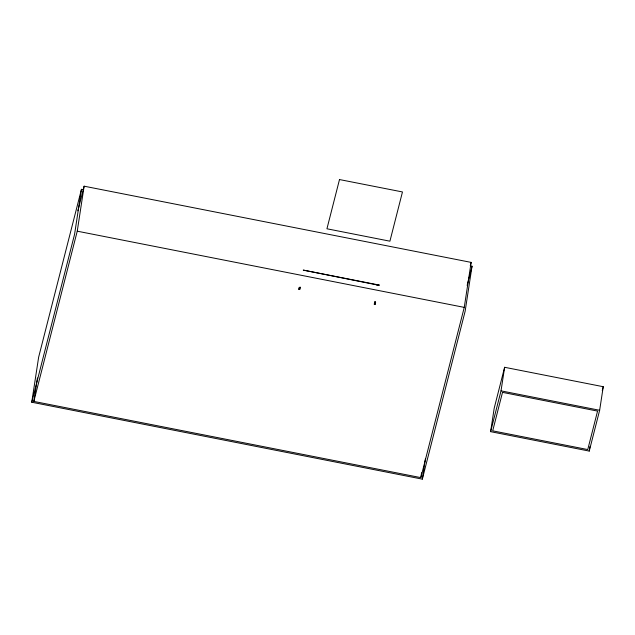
<?xml version="1.0" encoding="UTF-8"?>
<svg xmlns="http://www.w3.org/2000/svg" width="635" height="635" viewBox="0 0 635 635"><rect width="100%" height="100%" fill="white"/><g stroke="black" fill="none" stroke-linecap="round" stroke-linejoin="round"><path stroke-width="0.95" d="M77.867 210.764L84.13 186.19L471.138 262.39L470.249 265.882L472.035 266.232L465.145 311.221L422.323 479.139L31.75 402.233L38.632 357.243L81.455 189.325L83.241 189.682M471.138 262.39L464.256 307.38L420.838 477.623L33.83 401.423L37.425 377.952M81.455 189.325L74.573 234.315L31.75 402.233M33.83 401.423L77.248 231.18L84.13 186.19M298.887 289.409L299.395 287.409L300.196 287.56L299.688 289.568L298.887 289.409L299.156 287.607M299.688 289.568L300.077 286.98M374.301 304.26L374.84 302.125L375.626 302.276L375.087 304.411L374.301 304.26L374.698 301.673M375.087 304.411L375.499 301.704M378.627 285.242L303.252 270.105L379.452 285.107L376.682 285.075M420.838 477.623L421.584 472.734M422.323 479.139L425.466 458.597M490.617 431.657L494.228 408.091L504.627 367.292L603.25 386.707L599.646 410.281L589.24 451.08L490.617 431.657L501.023 390.858L504.627 367.292M589.24 451.08L589.963 446.365M467.138 285.425L472.035 266.232M602.282 390.501L603.25 386.707M77.248 231.18L464.256 307.38M501.023 390.858L599.646 410.281M339.495 179.554L326.938 228.783L389.914 241.189L402.471 191.953L339.495 179.554M502.507 392.374L492.697 430.847L587.756 449.564L597.567 411.091L502.507 392.374"/></g></svg>
